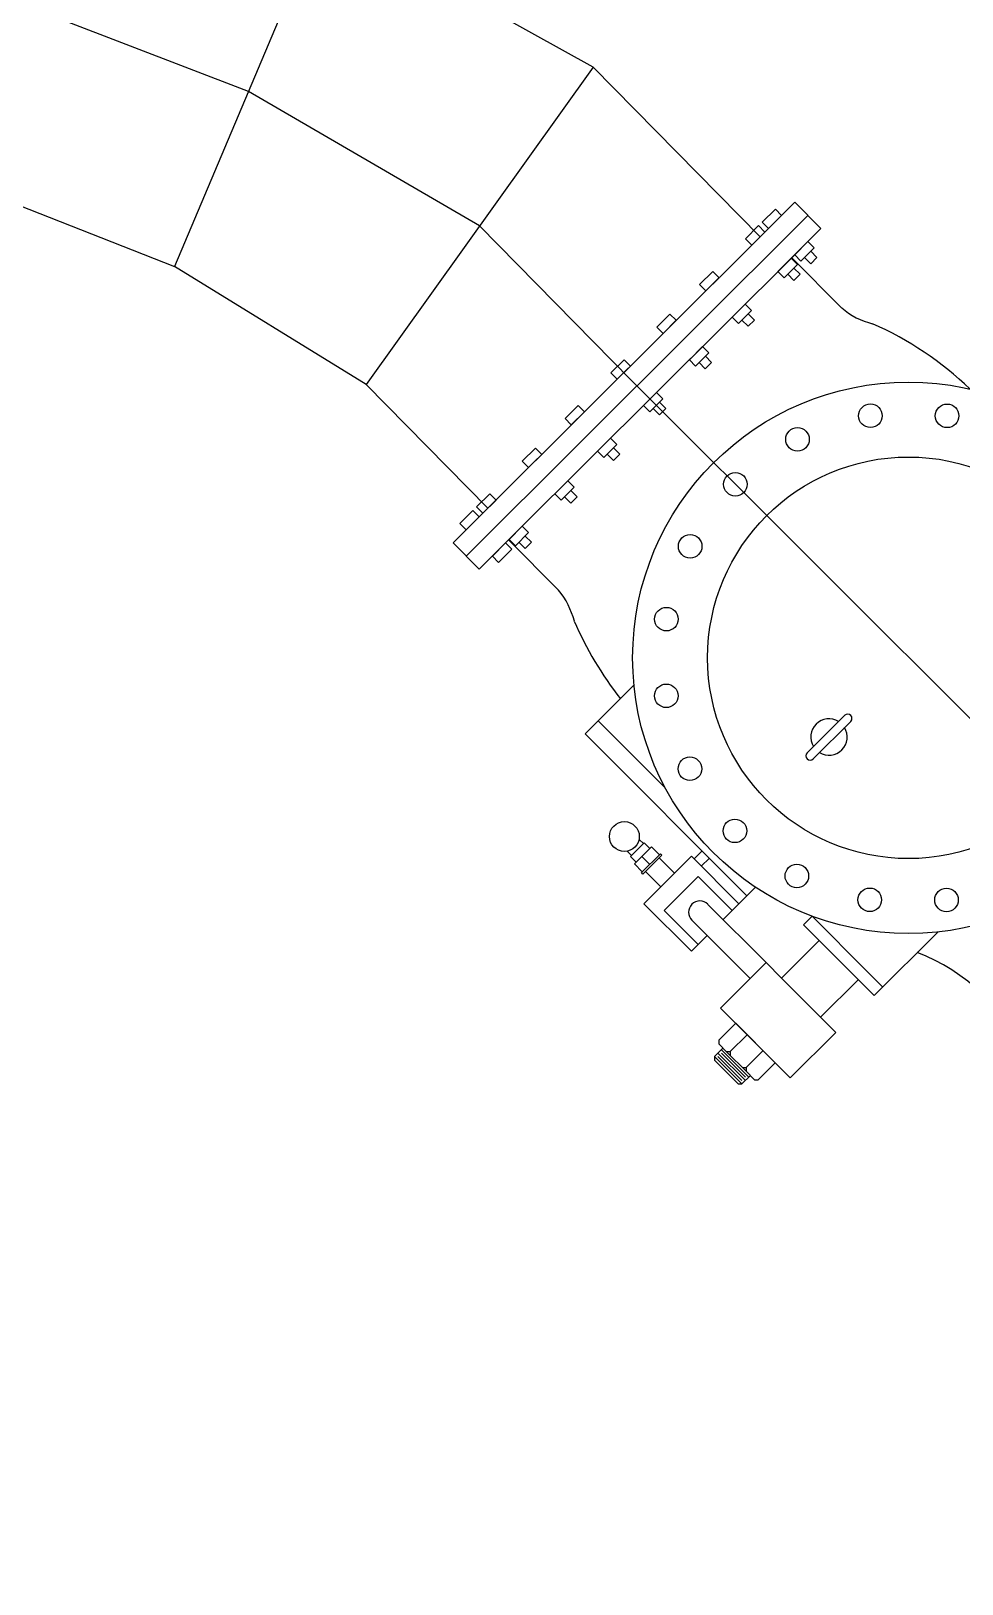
# Model space of a CAD drawing. Header units: inches. Extents: x 72602 to 350810, y -122122 to 43597.
# Drawn here: x 303208 to 304661, y 8643 to 11067 of the extents above; entities that cross this region are included whole.
import ezdxf

# ---------------------------------------------------------------- set-up
doc = ezdxf.new("R2010")
doc.units = ezdxf.units.IN
doc.header["$MEASUREMENT"] = 0
doc.layers.add('M-X-BKGD', color=8, linetype='Continuous')

msp = doc.modelspace()

# ---------------------------------------------------------------- linework, layer by layer
at = {"layer": 'M-X-BKGD'}
for p, q in [((303662.8, 11246.2), (303431.8, 10699.5)), ((303662.8, 11246.2), (303431.8, 10699.5)), ((304085.2, 11010.8), (303662.8, 11246.2)), ((304085.2, 11010.8), (303662.8, 11246.2)), ((304085.2, 11010.8), (303731, 10515.4)), ((304085.2, 11010.8), (303731, 10515.4)), ((304345.8, 10746.1), (304085.2, 11010.8)), ((304345.8, 10746.1), (304085.2, 11010.8)), ((303108.4, 10827.2), (303431.8, 10699.5)), ((303108.4, 10827.2), (303431.8, 10699.5)), ((304338.4, 10738.7), (304399.9, 10800.1)), ((304338.4, 10738.7), (304399.9, 10800.1)), ((304369.6, 10789.5), (304349.1, 10769)), ((304369.6, 10789.5), (304349.1, 10769)), ((304379.4, 10779.6), (304369.6, 10789.5)), ((304379.4, 10779.6), (304369.6, 10789.5)), ((304399.9, 10800.1), (304440.8, 10759.1)), ((304399.9, 10800.1), (304440.8, 10759.1)), ((304420.4, 10779.6), (303887, 10247.7)), ((304420.4, 10779.6), (303887, 10247.7)), ((304349.1, 10769), (304358.9, 10759.2)), ((304349.1, 10769), (304358.9, 10759.2)), ((304358.9, 10759.2), (304379.4, 10779.6)), ((304358.9, 10759.2), (304379.4, 10779.6)), ((304353.3, 10753.6), (303928.1, 10329.5)), ((304353.3, 10753.6), (303928.1, 10329.5)), ((304343.5, 10763.5), (304323, 10743)), ((304343.5, 10763.5), (304323, 10743)), ((304323, 10743), (304332.8, 10733.2)), ((304323, 10743), (304332.8, 10733.2)), ((304332.8, 10733.2), (304353.3, 10753.6)), ((304332.8, 10733.2), (304353.3, 10753.6)), ((304353.3, 10753.6), (304343.5, 10763.5)), ((304353.3, 10753.6), (304343.5, 10763.5)), ((304440.8, 10759.1), (304379.3, 10697.7)), ((304440.8, 10759.1), (304379.3, 10697.7)), ((304399.8, 10718.2), (303969, 10288.5)), ((304399.8, 10718.2), (303969, 10288.5)), ((304399.8, 10718.2), (304420.3, 10738.6)), ((304399.8, 10718.2), (304420.3, 10738.6)), ((304409.6, 10708.3), (304399.8, 10718.2)), ((304409.6, 10708.3), (304399.8, 10718.2)), ((304430.1, 10728.8), (304409.6, 10708.3)), ((304430.1, 10728.8), (304409.6, 10708.3)), ((304420.3, 10738.6), (304430.1, 10728.8)), ((304420.3, 10738.6), (304430.1, 10728.8)), ((304424.8, 10723.5), (304434.6, 10713.6)), ((304424.8, 10723.5), (304434.6, 10713.6)), ((303731, 10515.4), (303431.8, 10699.5)), ((303731, 10515.4), (303431.8, 10699.5)), ((304271.9, 10692), (304251.4, 10671.6)), ((304271.9, 10692), (304251.4, 10671.6)), ((304271.9, 10692), (304251.4, 10671.6)), ((304271.9, 10692), (304251.4, 10671.6)), ((304281.7, 10682.2), (304271.9, 10692)), ((304281.7, 10682.2), (304271.9, 10692)), ((304281.7, 10682.2), (304271.9, 10692)), ((304281.7, 10682.2), (304271.9, 10692)), ((304373.7, 10692.2), (304394.2, 10712.6)), ((304373.7, 10692.2), (304394.2, 10712.6)), ((304373.7, 10692.2), (304394.2, 10712.6)), ((304373.7, 10692.2), (304394.2, 10712.6)), ((304383.5, 10682.3), (304373.7, 10692.2)), ((304383.5, 10682.3), (304373.7, 10692.2)), ((304383.5, 10682.3), (304373.7, 10692.2)), ((304383.5, 10682.3), (304373.7, 10692.2)), ((304404, 10702.8), (304383.5, 10682.3)), ((304404, 10702.8), (304383.5, 10682.3)), ((304404, 10702.8), (304383.5, 10682.3)), ((304404, 10702.8), (304383.5, 10682.3)), ((304394.2, 10712.6), (304404, 10702.8)), ((304394.2, 10712.6), (304404, 10702.8)), ((304394.2, 10712.6), (304404, 10702.8)), ((304394.2, 10712.6), (304404, 10702.8)), ((304473.1, 10635.2), (304395.1, 10713.5)), ((304473.1, 10635.2), (304395.1, 10713.5)), ((304398.7, 10697.4), (304408.5, 10687.6)), ((304398.7, 10697.4), (304408.5, 10687.6)), ((304424.8, 10703.8), (304415, 10713.7)), ((304424.8, 10703.8), (304415, 10713.7)), ((304434.6, 10713.6), (304424.8, 10703.8)), ((304434.6, 10713.6), (304424.8, 10703.8)), ((304251.4, 10671.6), (304261.2, 10661.7)), ((304251.4, 10671.6), (304261.2, 10661.7)), ((304251.4, 10671.6), (304261.2, 10661.7)), ((304251.4, 10671.6), (304261.2, 10661.7)), ((304261.2, 10661.7), (304281.7, 10682.2)), ((304261.2, 10661.7), (304281.7, 10682.2)), ((304261.2, 10661.7), (304281.7, 10682.2)), ((304261.2, 10661.7), (304281.7, 10682.2)), ((304398.7, 10677.8), (304388.9, 10687.6)), ((304398.7, 10677.8), (304388.9, 10687.6)), ((304408.5, 10687.6), (304398.7, 10677.8)), ((304408.5, 10687.6), (304398.7, 10677.8)), ((304205.2, 10625.5), (304184.7, 10605.1)), ((304205.2, 10625.5), (304184.7, 10605.1)), ((304205.2, 10625.5), (304184.7, 10605.1)), ((304205.2, 10625.5), (304184.7, 10605.1)), ((304215, 10615.7), (304205.2, 10625.5)), ((304215, 10615.7), (304205.2, 10625.5)), ((304215, 10615.7), (304205.2, 10625.5)), ((304215, 10615.7), (304205.2, 10625.5)), ((304302.1, 10620.7), (304322.6, 10641.2)), ((304302.1, 10620.7), (304322.6, 10641.2)), ((304302.1, 10620.7), (304322.6, 10641.2)), ((304302.1, 10620.7), (304322.6, 10641.2)), ((304311.9, 10610.9), (304302.1, 10620.7)), ((304311.9, 10610.9), (304302.1, 10620.7)), ((304311.9, 10610.9), (304302.1, 10620.7)), ((304311.9, 10610.9), (304302.1, 10620.7)), ((304332.4, 10631.3), (304311.9, 10610.9)), ((304332.4, 10631.3), (304311.9, 10610.9)), ((304332.4, 10631.3), (304311.9, 10610.9)), ((304332.4, 10631.3), (304311.9, 10610.9)), ((304322.6, 10641.2), (304332.4, 10631.3)), ((304322.6, 10641.2), (304332.4, 10631.3)), ((304322.6, 10641.2), (304332.4, 10631.3)), ((304322.6, 10641.2), (304332.4, 10631.3)), ((304327.1, 10626), (304336.9, 10616.2)), ((304327.1, 10626), (304336.9, 10616.2)), ((304327.1, 10626), (304336.9, 10616.2)), ((304327.1, 10626), (304336.9, 10616.2)), ((304184.7, 10605.1), (304194.5, 10595.2)), ((304184.7, 10605.1), (304194.5, 10595.2)), ((304184.7, 10605.1), (304194.5, 10595.2)), ((304184.7, 10605.1), (304194.5, 10595.2)), ((304194.5, 10595.2), (304215, 10615.7)), ((304194.5, 10595.2), (304215, 10615.7)), ((304194.5, 10595.2), (304215, 10615.7)), ((304194.5, 10595.2), (304215, 10615.7)), ((304327, 10606.4), (304317.2, 10616.2)), ((304327, 10606.4), (304317.2, 10616.2)), ((304327, 10606.4), (304317.2, 10616.2)), ((304327, 10606.4), (304317.2, 10616.2)), ((304336.9, 10616.2), (304327, 10606.4)), ((304336.9, 10616.2), (304327, 10606.4)), ((304336.9, 10616.2), (304327, 10606.4)), ((304336.9, 10616.2), (304327, 10606.4)), ((304235.4, 10554.2), (304255.9, 10574.7)), ((304235.4, 10554.2), (304255.9, 10574.7)), ((304235.4, 10554.2), (304255.9, 10574.7)), ((304235.4, 10554.2), (304255.9, 10574.7)), ((304255.9, 10574.7), (304265.7, 10564.8)), ((304255.9, 10574.7), (304265.7, 10564.8)), ((304255.9, 10574.7), (304265.7, 10564.8)), ((304255.9, 10574.7), (304265.7, 10564.8)), ((304133.5, 10554.1), (304113, 10533.6)), ((304133.5, 10554.1), (304113, 10533.6)), ((304133.5, 10554.1), (304113, 10533.6)), ((304133.5, 10554.1), (304113, 10533.6)), ((304143.4, 10544.2), (304133.5, 10554.1)), ((304143.4, 10544.2), (304133.5, 10554.1)), ((304143.4, 10544.2), (304133.5, 10554.1)), ((304143.4, 10544.2), (304133.5, 10554.1)), ((304245.2, 10544.4), (304235.4, 10554.2)), ((304245.2, 10544.4), (304235.4, 10554.2)), ((304245.2, 10544.4), (304235.4, 10554.2)), ((304245.2, 10544.4), (304235.4, 10554.2)), ((304265.7, 10564.8), (304245.2, 10544.4)), ((304265.7, 10564.8), (304245.2, 10544.4)), ((304265.7, 10564.8), (304245.2, 10544.4)), ((304265.7, 10564.8), (304245.2, 10544.4)), ((304260.3, 10539.8), (304250.5, 10549.7)), ((304260.3, 10539.8), (304250.5, 10549.7)), ((304260.3, 10539.8), (304250.5, 10549.7)), ((304260.3, 10539.8), (304250.5, 10549.7)), ((304270.2, 10549.7), (304260.3, 10539.8)), ((304270.2, 10549.7), (304260.3, 10539.8)), ((304270.2, 10549.7), (304260.3, 10539.8)), ((304270.2, 10549.7), (304260.3, 10539.8)), ((304260.4, 10559.5), (304270.2, 10549.7)), ((304260.4, 10559.5), (304270.2, 10549.7)), ((304260.4, 10559.5), (304270.2, 10549.7)), ((304260.4, 10559.5), (304270.2, 10549.7)), ((304113, 10533.6), (304122.9, 10523.8)), ((304113, 10533.6), (304122.9, 10523.8)), ((304113, 10533.6), (304122.9, 10523.8)), ((304113, 10533.6), (304122.9, 10523.8)), ((304122.9, 10523.8), (304143.4, 10544.2)), ((304122.9, 10523.8), (304143.4, 10544.2)), ((304122.9, 10523.8), (304143.4, 10544.2)), ((304122.9, 10523.8), (304143.4, 10544.2)), ((303920.9, 10322.4), (303731, 10515.4)), ((303920.9, 10322.4), (303731, 10515.4)), ((304163.8, 10482.8), (304184.3, 10503.2)), ((304163.8, 10482.8), (304184.3, 10503.2)), ((304163.8, 10482.8), (304184.3, 10503.2)), ((304163.8, 10482.8), (304184.3, 10503.2)), ((304184.3, 10503.2), (304194.1, 10493.4)), ((304184.3, 10503.2), (304194.1, 10493.4)), ((304184.3, 10503.2), (304194.1, 10493.4)), ((304184.3, 10503.2), (304194.1, 10493.4)), ((304041.4, 10462.2), (304061.9, 10482.6)), ((304041.4, 10462.2), (304061.9, 10482.6)), ((304041.4, 10462.2), (304061.9, 10482.6)), ((304041.4, 10462.2), (304061.9, 10482.6)), ((304061.9, 10482.6), (304071.7, 10472.8)), ((304061.9, 10482.6), (304071.7, 10472.8)), ((304061.9, 10482.6), (304071.7, 10472.8)), ((304061.9, 10482.6), (304071.7, 10472.8)), ((304173.6, 10472.9), (304163.8, 10482.8)), ((304173.6, 10472.9), (304163.8, 10482.8)), ((304173.6, 10472.9), (304163.8, 10482.8)), ((304173.6, 10472.9), (304163.8, 10482.8)), ((304194.1, 10493.4), (304173.6, 10472.9)), ((304194.1, 10493.4), (304173.6, 10472.9)), ((304194.1, 10493.4), (304173.6, 10472.9)), ((304194.1, 10493.4), (304173.6, 10472.9)), ((304188.7, 10468.4), (304178.9, 10478.2)), ((304188.7, 10468.4), (304178.9, 10478.2)), ((304188.7, 10468.4), (304178.9, 10478.2)), ((304188.7, 10468.4), (304178.9, 10478.2)), ((304188.7, 10488.1), (304198.6, 10478.2)), ((304188.7, 10488.1), (304198.6, 10478.2)), ((304188.7, 10488.1), (304198.6, 10478.2)), ((304188.7, 10488.1), (304198.6, 10478.2)), ((304198.6, 10478.2), (304188.7, 10468.4)), ((304198.6, 10478.2), (304188.7, 10468.4)), ((304198.6, 10478.2), (304188.7, 10468.4)), ((304198.6, 10478.2), (304188.7, 10468.4)), ((304051.2, 10452.3), (304041.4, 10462.2)), ((304051.2, 10452.3), (304041.4, 10462.2)), ((304051.2, 10452.3), (304041.4, 10462.2)), ((304051.2, 10452.3), (304041.4, 10462.2)), ((304071.7, 10472.8), (304051.2, 10452.3)), ((304071.7, 10472.8), (304051.2, 10452.3)), ((304071.7, 10472.8), (304051.2, 10452.3)), ((304071.7, 10472.8), (304051.2, 10452.3)), ((304112.6, 10431.8), (304092.1, 10411.3)), ((304112.6, 10431.8), (304092.1, 10411.3)), ((304112.6, 10431.8), (304092.1, 10411.3)), ((304112.6, 10431.8), (304092.1, 10411.3)), ((304122.4, 10421.9), (304112.6, 10431.8)), ((304122.4, 10421.9), (304112.6, 10431.8)), ((304122.4, 10421.9), (304112.6, 10431.8)), ((304122.4, 10421.9), (304112.6, 10431.8)), ((303974.7, 10395.7), (303995.2, 10416.1)), ((303974.7, 10395.7), (303995.2, 10416.1)), ((303974.7, 10395.7), (303995.2, 10416.1)), ((303974.7, 10395.7), (303995.2, 10416.1)), ((304005, 10406.3), (303984.5, 10385.8)), ((304005, 10406.3), (303984.5, 10385.8)), ((304005, 10406.3), (303984.5, 10385.8)), ((304005, 10406.3), (303984.5, 10385.8)), ((303995.2, 10416.1), (304005, 10406.3)), ((303995.2, 10416.1), (304005, 10406.3)), ((303995.2, 10416.1), (304005, 10406.3)), ((303995.2, 10416.1), (304005, 10406.3)), ((304092.1, 10411.3), (304101.9, 10401.5)), ((304092.1, 10411.3), (304101.9, 10401.5)), ((304092.1, 10411.3), (304101.9, 10401.5)), ((304092.1, 10411.3), (304101.9, 10401.5)), ((304101.9, 10401.5), (304122.4, 10421.9)), ((304101.9, 10401.5), (304122.4, 10421.9)), ((304101.9, 10401.5), (304122.4, 10421.9)), ((304101.9, 10401.5), (304122.4, 10421.9)), ((304107.3, 10406.8), (304117.1, 10397)), ((304107.3, 10406.8), (304117.1, 10397)), ((304107.3, 10406.8), (304117.1, 10397)), ((304107.3, 10406.8), (304117.1, 10397)), ((304126.9, 10406.8), (304117.1, 10416.6)), ((304126.9, 10406.8), (304117.1, 10416.6)), ((304126.9, 10406.8), (304117.1, 10416.6)), ((304126.9, 10406.8), (304117.1, 10416.6)), ((304117.1, 10397), (304126.9, 10406.8)), ((304117.1, 10397), (304126.9, 10406.8)), ((304117.1, 10397), (304126.9, 10406.8)), ((304117.1, 10397), (304126.9, 10406.8)), ((303984.5, 10385.8), (303974.7, 10395.7)), ((303984.5, 10385.8), (303974.7, 10395.7)), ((303984.5, 10385.8), (303974.7, 10395.7)), ((303984.5, 10385.8), (303974.7, 10395.7)), ((304045.9, 10365.3), (304025.4, 10344.8)), ((304045.9, 10365.3), (304025.4, 10344.8)), ((304045.9, 10365.3), (304025.4, 10344.8)), ((304045.9, 10365.3), (304025.4, 10344.8)), ((304035.2, 10335), (304055.7, 10355.4)), ((304035.2, 10335), (304055.7, 10355.4)), ((304035.2, 10335), (304055.7, 10355.4)), ((304035.2, 10335), (304055.7, 10355.4)), ((304055.7, 10355.4), (304045.9, 10365.3)), ((304055.7, 10355.4), (304045.9, 10365.3)), ((304055.7, 10355.4), (304045.9, 10365.3)), ((304055.7, 10355.4), (304045.9, 10365.3)), ((303928.1, 10329.5), (303866.6, 10268.2)), ((303928.1, 10329.5), (303866.6, 10268.2)), ((303923.8, 10344.9), (303903.3, 10324.5)), ((303923.8, 10344.9), (303903.3, 10324.5)), ((303923.8, 10344.9), (303903.3, 10324.5)), ((303923.8, 10344.9), (303903.3, 10324.5)), ((303913.2, 10314.7), (303933.7, 10335.1)), ((303913.2, 10314.7), (303933.7, 10335.1)), ((303913.2, 10314.7), (303933.7, 10335.1)), ((303913.2, 10314.7), (303933.7, 10335.1)), ((303933.7, 10335.1), (303923.8, 10344.9)), ((303933.7, 10335.1), (303923.8, 10344.9)), ((303933.7, 10335.1), (303923.8, 10344.9)), ((303933.7, 10335.1), (303923.8, 10344.9)), ((304025.4, 10344.8), (304035.2, 10335)), ((304025.4, 10344.8), (304035.2, 10335)), ((304025.4, 10344.8), (304035.2, 10335)), ((304025.4, 10344.8), (304035.2, 10335)), ((304040.6, 10340.3), (304050.4, 10330.4)), ((304040.6, 10340.3), (304050.4, 10330.4)), ((304040.6, 10340.3), (304050.4, 10330.4)), ((304040.6, 10340.3), (304050.4, 10330.4)), ((304060.2, 10340.3), (304050.4, 10350.1)), ((304060.2, 10340.3), (304050.4, 10350.1)), ((304060.2, 10340.3), (304050.4, 10350.1)), ((304060.2, 10340.3), (304050.4, 10350.1)), ((304050.4, 10330.4), (304060.2, 10340.3)), ((304050.4, 10330.4), (304060.2, 10340.3)), ((304050.4, 10330.4), (304060.2, 10340.3)), ((304050.4, 10330.4), (304060.2, 10340.3)), ((303897.7, 10318.9), (303877.2, 10298.5)), ((303897.7, 10318.9), (303877.2, 10298.5)), ((303897.7, 10318.9), (303877.2, 10298.5)), ((303897.7, 10318.9), (303877.2, 10298.5)), ((303887.1, 10288.6), (303907.6, 10309.1)), ((303887.1, 10288.6), (303907.6, 10309.1)), ((303887.1, 10288.6), (303907.6, 10309.1)), ((303887.1, 10288.6), (303907.6, 10309.1)), ((303907.6, 10309.1), (303897.7, 10318.9)), ((303907.6, 10309.1), (303897.7, 10318.9)), ((303907.6, 10309.1), (303897.7, 10318.9)), ((303907.6, 10309.1), (303897.7, 10318.9)), ((303903.3, 10324.5), (303913.2, 10314.7)), ((303903.3, 10324.5), (303913.2, 10314.7)), ((303903.3, 10324.5), (303913.2, 10314.7)), ((303903.3, 10324.5), (303913.2, 10314.7)), ((303877.2, 10298.5), (303887.1, 10288.6)), ((303877.2, 10298.5), (303887.1, 10288.6)), ((303877.2, 10298.5), (303887.1, 10288.6)), ((303877.2, 10298.5), (303887.1, 10288.6)), ((303907.4, 10227.2), (303969, 10288.5)), ((303907.4, 10227.2), (303969, 10288.5)), ((303954, 10273.6), (303974.6, 10294.1)), ((303954, 10273.6), (303974.6, 10294.1)), ((303954, 10273.6), (303974.6, 10294.1)), ((303954, 10273.6), (303974.6, 10294.1)), ((303984.4, 10284.3), (303963.9, 10263.8)), ((303984.4, 10284.3), (303963.9, 10263.8)), ((303984.4, 10284.3), (303963.9, 10263.8)), ((303984.4, 10284.3), (303963.9, 10263.8)), ((303974.6, 10294.1), (303984.4, 10284.3)), ((303974.6, 10294.1), (303984.4, 10284.3)), ((303974.6, 10294.1), (303984.4, 10284.3)), ((303974.6, 10294.1), (303984.4, 10284.3)), ((303866.6, 10268.2), (303907.4, 10227.2)), ((303866.6, 10268.2), (303907.4, 10227.2)), ((303928, 10247.6), (303948.5, 10268.1)), ((303928, 10247.6), (303948.5, 10268.1)), ((303928, 10247.6), (303948.5, 10268.1)), ((303928, 10247.6), (303948.5, 10268.1)), ((303958.3, 10258.2), (303937.8, 10237.8)), ((303958.3, 10258.2), (303937.8, 10237.8)), ((303958.3, 10258.2), (303937.8, 10237.8)), ((303958.3, 10258.2), (303937.8, 10237.8)), ((303948.5, 10268.1), (303958.3, 10258.2)), ((303948.5, 10268.1), (303958.3, 10258.2)), ((303948.5, 10268.1), (303958.3, 10258.2)), ((303948.5, 10268.1), (303958.3, 10258.2)), ((304031.2, 10194.5), (303953.2, 10272.8)), ((304031.2, 10194.5), (303953.2, 10272.8)), ((303963.9, 10263.8), (303954, 10273.6)), ((303963.9, 10263.8), (303954, 10273.6)), ((303963.9, 10263.8), (303954, 10273.6)), ((303963.9, 10263.8), (303954, 10273.6)), ((303979, 10259.3), (303969.2, 10269.1)), ((303979, 10259.3), (303969.2, 10269.1)), ((303979, 10259.3), (303969.2, 10269.1)), ((303979, 10259.3), (303969.2, 10269.1)), ((303979, 10278.9), (303988.9, 10269.1)), ((303979, 10278.9), (303988.9, 10269.1)), ((303979, 10278.9), (303988.9, 10269.1)), ((303979, 10278.9), (303988.9, 10269.1)), ((303988.9, 10269.1), (303979, 10259.3)), ((303988.9, 10269.1), (303979, 10259.3)), ((303988.9, 10269.1), (303979, 10259.3)), ((303988.9, 10269.1), (303979, 10259.3)), ((303937.8, 10237.8), (303928, 10247.6)), ((303937.8, 10237.8), (303928, 10247.6)), ((303937.8, 10237.8), (303928, 10247.6)), ((303937.8, 10237.8), (303928, 10247.6)), ((304093.3, 9990.6), (304149, 10046.1)), ((304093.3, 9990.6), (304149, 10046.1)), ((304093.3, 9990.6), (304072.9, 9970.2)), ((304093.3, 9990.6), (304072.9, 9970.2)), ((304197.6, 9885.9), (304093.3, 9990.6)), ((304197.6, 9885.9), (304093.3, 9990.6)), ((304419.3, 9940.6), (304477.9, 9999)), ((304419.3, 9940.6), (304477.9, 9999)), ((304428.7, 9931.2), (304487.3, 9989.6)), ((304428.7, 9931.2), (304487.3, 9989.6)), ((304325.3, 9717.1), (304072.9, 9970.2)), ((304325.3, 9717.1), (304072.9, 9970.2)), ((304164.9, 9800), (304143.5, 9778.7)), ((304164.9, 9800), (304143.5, 9778.7)), ((304163.6, 9798.7), (304156.9, 9805.4)), ((304163.6, 9798.7), (304156.9, 9805.4)), ((304173.7, 9791.2), (304164.9, 9800)), ((304173.7, 9791.2), (304164.9, 9800)), ((304144.9, 9780), (304138.1, 9786.7)), ((304144.9, 9780), (304138.1, 9786.7)), ((304152.3, 9769.9), (304143.5, 9778.7)), ((304152.3, 9769.9), (304143.5, 9778.7)), ((304176.4, 9793.9), (304149.6, 9767.2)), ((304176.4, 9793.9), (304149.6, 9767.2)), ((304190.2, 9782.8), (304160.7, 9753.4)), ((304190.2, 9782.8), (304160.7, 9753.4)), ((304173.7, 9766.3), (304161.2, 9778.8)), ((304173.7, 9766.3), (304161.2, 9778.8)), ((304192.4, 9780.6), (304162.9, 9751.1)), ((304192.4, 9780.6), (304162.9, 9751.1)), ((304238.7, 9778.9), (304164.5, 9704.8)), ((304238.7, 9778.9), (304164.5, 9704.8)), ((304188.8, 9781.4), (304176.4, 9793.9)), ((304188.8, 9781.4), (304176.4, 9793.9)), ((304212.3, 9752.5), (304188.4, 9776.5)), ((304212.3, 9752.5), (304188.4, 9776.5)), ((304192.4, 9780.6), (304190.2, 9782.8)), ((304192.4, 9780.6), (304190.2, 9782.8)), ((304238.7, 9778.9), (304312.8, 9704.6)), ((304238.7, 9778.9), (304312.8, 9704.6)), ((304255.2, 9787.4), (304242.7, 9774.9)), ((304255.2, 9787.4), (304242.7, 9774.9)), ((304266.6, 9776.1), (304254, 9763.5)), ((304266.6, 9776.1), (304254, 9763.5)), ((304162, 9754.7), (304149.6, 9767.2)), ((304162, 9754.7), (304149.6, 9767.2)), ((304162.9, 9751.1), (304160.7, 9753.4)), ((304162.9, 9751.1), (304160.7, 9753.4)), ((304190.9, 9731.2), (304166.9, 9755.2)), ((304190.9, 9731.2), (304166.9, 9755.2)), ((304249.2, 9747.3), (304196, 9694.3)), ((304249.2, 9747.3), (304196, 9694.3)), ((304249.2, 9747.3), (304302.2, 9694.1)), ((304249.2, 9747.3), (304302.2, 9694.1)), ((304312.8, 9704.6), (304338.7, 9730.5)), ((304312.8, 9704.6), (304338.7, 9730.5)), ((304164.5, 9704.8), (304238.5, 9630.6)), ((304164.5, 9704.8), (304238.5, 9630.6)), ((304355.1, 9612.9), (304264.3, 9703.9)), ((304355.1, 9612.9), (304264.3, 9703.9)), ((304312.8, 9704.6), (304288.1, 9680.1)), ((304312.8, 9704.6), (304288.1, 9680.1)), ((304196, 9694.3), (304249, 9641.1)), ((304196, 9694.3), (304249, 9641.1)), ((304330.1, 9588), (304239.3, 9679)), ((304330.1, 9588), (304239.3, 9679)), ((304426.9, 9685.4), (304413.4, 9672)), ((304426.9, 9685.4), (304413.4, 9672)), ((304512.9, 9599.2), (304426.9, 9685.4)), ((304512.9, 9599.2), (304426.9, 9685.4)), ((304263.1, 9655.1), (304238.5, 9630.6)), ((304263.1, 9655.1), (304238.5, 9630.6)), ((304523.6, 9561.6), (304413.4, 9672)), ((304523.6, 9561.6), (304413.4, 9672)), ((304623, 9660.7), (304523.6, 9561.6)), ((304623, 9660.7), (304523.6, 9561.6)), ((304438, 9647.4), (304379.2, 9588.8)), ((304438, 9647.4), (304379.2, 9588.8)), ((304355.1, 9612.9), (304284, 9542)), ((304355.1, 9612.9), (304284, 9542)), ((304379.2, 9588.8), (304355.1, 9612.9)), ((304379.2, 9588.8), (304355.1, 9612.9)), ((304464, 9503.7), (304379.2, 9588.8)), ((304464, 9503.7), (304379.2, 9588.8)), ((304499, 9586.2), (304440.2, 9527.6)), ((304499, 9586.2), (304440.2, 9527.6)), ((304512.9, 9599.2), (304537, 9575)), ((304512.9, 9599.2), (304537, 9575)), ((304393, 9432.8), (304284, 9542)), ((304393, 9432.8), (304284, 9542)), ((304307.8, 9518.2), (304281.3, 9491.7)), ((304307.8, 9518.2), (304281.3, 9491.7)), ((304307.8, 9518.2), (304369.4, 9456.4)), ((304307.8, 9518.2), (304369.4, 9456.4)), ((304281.3, 9491.7), (304281.3, 9485.9)), ((304281.3, 9491.7), (304281.3, 9485.9)), ((304281.3, 9485.9), (304294.6, 9472.7)), ((304281.3, 9485.9), (304294.6, 9472.7)), ((304299.1, 9473.9), (304325.6, 9500.3)), ((304299.1, 9473.9), (304325.6, 9500.3)), ((304464, 9503.7), (304393, 9432.8)), ((304464, 9503.7), (304393, 9432.8)), ((304274.8, 9466.3), (304274.7, 9460.5)), ((304274.8, 9466.3), (304274.7, 9460.5)), ((304311.7, 9423.5), (304274.7, 9460.5)), ((304311.7, 9423.5), (304274.7, 9460.5)), ((304287.9, 9479.4), (304274.8, 9466.3)), ((304287.9, 9479.4), (304274.8, 9466.3)), ((304317.5, 9423.5), (304274.8, 9466.3)), ((304317.5, 9423.5), (304274.8, 9466.3)), ((304322.8, 9428.8), (304280.1, 9471.7)), ((304322.8, 9428.8), (304280.1, 9471.7)), ((304317.5, 9428.8), (304280.1, 9466.3)), ((304317.5, 9428.8), (304280.1, 9466.3)), ((304328.2, 9434.2), (304285.5, 9477)), ((304328.2, 9434.2), (304285.5, 9477)), ((304322.8, 9434.2), (304285.5, 9471.6)), ((304322.8, 9434.2), (304285.5, 9471.6)), ((304293.3, 9473.9), (304299.1, 9473.9)), ((304293.3, 9473.9), (304299.1, 9473.9)), ((304294.6, 9472.7), (304323.9, 9443.3)), ((304294.6, 9472.7), (304323.9, 9443.3)), ((304299.1, 9473.9), (304299.1, 9468.1)), ((304299.1, 9473.9), (304299.1, 9468.1)), ((304323.9, 9449.1), (304350.4, 9475.5)), ((304323.9, 9449.1), (304350.4, 9475.5)), ((304369.4, 9456.4), (304342.9, 9430)), ((304369.4, 9456.4), (304342.9, 9430)), ((304330.6, 9436.5), (304317.5, 9423.5)), ((304330.6, 9436.5), (304317.5, 9423.5)), ((304318.1, 9449.1), (304323.9, 9449.1)), ((304318.1, 9449.1), (304323.9, 9449.1)), ((304323.9, 9449.1), (304323.9, 9443.3)), ((304323.9, 9449.1), (304323.9, 9443.3)), ((304323.9, 9443.3), (304337.1, 9430)), ((304323.9, 9443.3), (304337.1, 9430)), ((304311.7, 9423.5), (304317.5, 9423.5)), ((304311.7, 9423.5), (304317.5, 9423.5)), ((304337.1, 9430), (304342.9, 9430)), ((304337.1, 9430), (304342.9, 9430))]:
    msp.add_line(p, q, dxfattribs=at)
at = {"layer": 'M-X-BKGD', "ltscale": 0.003}
for p, q in [((303547.3, 10972.9), (303158.2, 11122.9)), ((303547.3, 10972.9), (303158.2, 11122.9)), ((303908.1, 10763.1), (303547.3, 10972.9)), ((303908.1, 10763.1), (303547.3, 10972.9)), ((304144.8, 10522.5), (303908.1, 10763.1)), ((304144.8, 10522.5), (303908.1, 10763.1)), ((306795.7, 7871.6), (304144.8, 10522.5)), ((306795.7, 7871.6), (304144.8, 10522.5))]:
    msp.add_line(p, q, dxfattribs=at)
at = {"layer": 'M-X-BKGD'}
for centre, radius in [((304577.4, 10088.8), 430.5), ((304577.4, 10088.8), 430.5), ((304518, 10466.7), 18.4), ((304518, 10466.7), 18.4), ((304637.7, 10466.6), 18.4), ((304637.7, 10466.6), 18.4), ((304404.2, 10429.9), 18.4), ((304404.2, 10429.9), 18.4), ((304577.4, 10088.8), 313.5), ((304577.4, 10088.8), 313.5), ((304307.2, 10359.7), 18.4), ((304307.2, 10359.7), 18.4), ((304236.7, 10262.9), 18.4), ((304236.7, 10262.9), 18.4), ((304199.6, 10149.2), 18.4), ((304199.6, 10149.2), 18.4), ((304199.4, 10029.5), 18.4), ((304199.4, 10029.5), 18.4), ((304236.3, 9915.6), 18.4), ((304236.3, 9915.6), 18.4), ((304134, 9809.7), 23.3), ((304134, 9809.7), 23.3), ((304306.5, 9818.6), 18.4), ((304306.5, 9818.6), 18.4), ((304403.2, 9748.2), 18.4), ((304403.2, 9748.2), 18.4), ((304517, 9711), 18.4), ((304517, 9711), 18.4), ((304636.7, 9710.8), 18.4), ((304636.7, 9710.8), 18.4)]:
    msp.add_circle(centre, radius, dxfattribs=at)
for centre, radius, start, end in [((304546, 10717.7), 110, 228.538, 257.0875), ((304546, 10717.7), 110, 228.538, 257.0875), ((304306.7, 10126.1), 529.8, 46.1915, 66.0954), ((304306.7, 10126.1), 529.8, 46.1915, 66.0954), ((303930, 10112.4), 130.4, 15.0196, 39.0383), ((303930, 10112.4), 130.4, 15.0196, 39.0383), ((304556.3, 10361.7), 544.9, 203.2983, 218.1619), ((304556.3, 10361.7), 544.9, 203.2983, 218.1619), ((304453.3, 9965.1), 28.4, 58.4383, 211.4034), ((304453.3, 9965.1), 28.4, 58.4383, 211.4034), ((304482.6, 9994.3), 6.64, 314.9209, 134.9209), ((304482.6, 9994.3), 6.64, 314.9209, 134.9209), ((304453.3, 9965.1), 28.4, 238.4383, 31.4034), ((304453.3, 9965.1), 28.4, 238.4383, 31.4034), ((304424, 9935.9), 6.64, 134.9209, 314.9209), ((304424, 9935.9), 6.64, 134.9209, 314.9209), ((304251.8, 9691.5), 17.7, 44.9209, 224.9209), ((304251.8, 9691.5), 17.7, 44.9209, 224.9209), ((304487.2, 9353.5), 294, 22.0948, 69.3694), ((304487.2, 9353.5), 294, 22.0948, 69.3694)]:
    msp.add_arc(centre, radius, start, end, dxfattribs=at)

doc.saveas('drawing.dxf')
